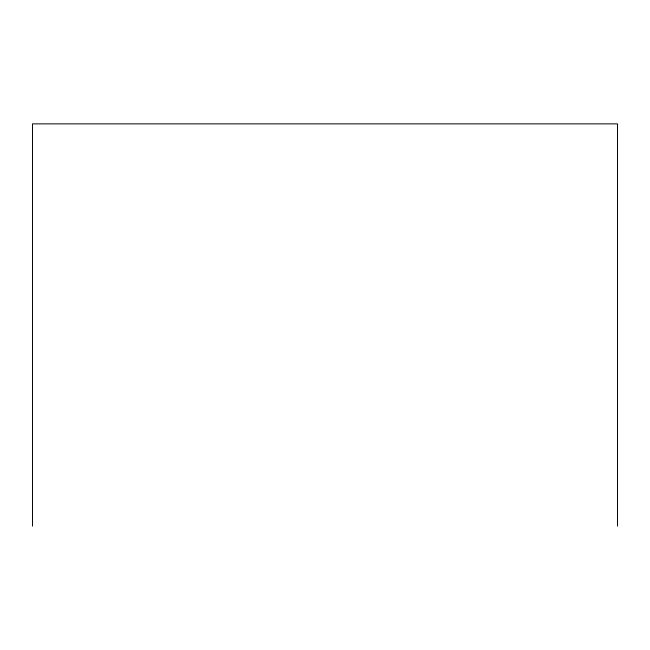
<?xml version="1.0" encoding="UTF-8"?>
<svg xmlns="http://www.w3.org/2000/svg" width="650" height="650" viewBox="0 0 650 650"><rect width="100%" height="100%" fill="white"/><g stroke="black" fill="none" stroke-linecap="round" stroke-linejoin="round"><path stroke-width="0.97" d="M617.5 526.134L617.5 123.866L32.5 123.866L32.5 526.134"/></g></svg>
